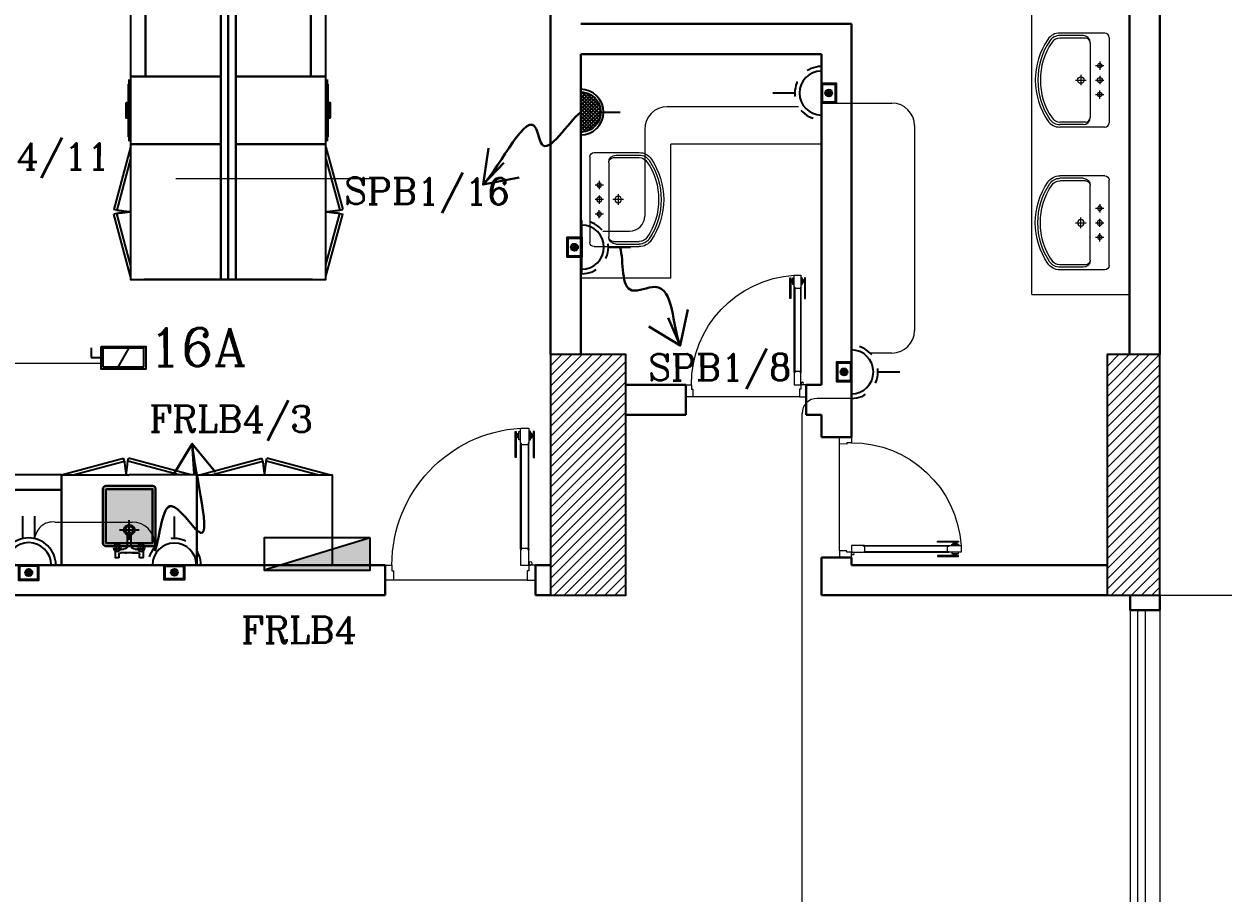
# Model space of a CAD drawing. Extents: x 1315 to 1416, y 473 to 837.
# Drawn here: x 1374.78 to 1382.76, y 785.18 to 790.96 of the extents above; entities that cross this region are included whole.
import ezdxf

# ---------------------------------------------------------------- set-up
doc = ezdxf.new("R2010")
doc.units = 0
doc.header["$MEASUREMENT"] = 0
for name, pattern in [('ACAD_ISO02W100', [15, 12, -3]), ('CENTERX2', [4, 2.5, -0.5, 0.5, -0.5]), ('DASHED', [19.05, 12.7, -6.35])]:
    doc.linetypes.add(name, pattern=pattern)
doc.layers.get('0').update_dxf_attribs({"color": 252, "linetype": 'CONTINUOUS', "lineweight": 30})
for name, color, linetype in [('-FUR', 252, 'CONTINUOUS'), ('E-SOCKETS', 6, 'CONTINUOUS'), ('E-WIRING', 3, 'CONTINUOUS'), ('ELE', 2, 'CONTINUOUS'), ('POWER', 1, 'CONTINUOUS'), ('SAN', 252, 'CONTINUOUS'), ('WIRING', 4, 'CONTINUOUS')]:
    doc.layers.add(name, color=color, linetype=linetype)
for name, color, linetype, lineweight in [('axis', 252, 'CENTERX2', 5), ('Column', 252, 'CONTINUOUS', 25), ('DOOR', 252, 'CONTINUOUS', 9), ('elev', 252, 'CONTINUOUS', 9), ('Elevation', 252, 'CONTINUOUS', 18), ('Furn', 252, 'CONTINUOUS', 9), ('hatch', 252, 'CONTINUOUS', 9), ('R-SWTS-DET1', 252, 'CONTINUOUS', 5), ('Socket', 3, 'CONTINUOUS', 15), ('Wall', 252, 'CONTINUOUS', 30), ('WINDOW', 252, 'CONTINUOUS', 5), ('WIRRING', 3, 'CONTINUOUS', 5)]:
    doc.layers.add(name, color=color, linetype=linetype, lineweight=lineweight)
doc.styles.add('ARIAL', font='arial.ttf')
doc.styles.add('E80', font='romanc.shx')
doc.dimstyles.new('DIM-100-IN', dxfattribs={"dimtxt": 0.22, "dimasz": 0.1, "dimexe": 0.15, "dimexo": 0.15, "dimgap": 0, "dimtad": 0, "dimrnd": 0.05, "dimzin": 1, "dimdsep": 46, "dimtxsty": 'ARIAL', "dimblk": 'DOT', "dimcen": 0.2, "dimclrd": 256, "dimclre": 256, "dimclrt": 23, "dimadec": 0, "dimazin": 0, "dimtfac": 1, "dimtmove": 2, "dimatfit": 2, "dimldrblk": 'OPEN90', "dimfxl": 0.15, "dimfxlon": 1, "dimtolj": 1, "dimtzin": 0, "dimlwe": -1, "dimarcsym": 0})
pattern_1 = [(45, (1560.84348, 459.63788), (-0.0336759605, 0.0336759605), [])]

# ---------------------------------------------------------------- blocks, each defined once
blk = doc.blocks.new('d8')
at = {"layer": 'DOOR'}
for p, q in [((32.1195, -112.7481), (32.1195, -112.0482)), ((32.1245, -112.0482), (32.1245, -112.7481)), ((32.1711, -112.0482), (32.1711, -112.7481)), ((32.1761, -112.7481), (32.1761, -112.0482)), ((32.1311, -112.9536), (33.02, -112.9536))]:
    blk.add_line(p, q, dxfattribs=at)
for points in [[(32.0916, -112.1372), (32.0836, -112.1372), (32.0836, -111.9649), (32.0916, -111.9649)], [(32.1033, -111.9827), (32.0969, -111.9827), (32.0969, -112.0029), (32.1033, -112.0029)], [(32.1245, -112.0426), (32.1245, -112.0537), (32.1711, -112.0537), (32.1711, -112.0426), (32.1756, -112.0426), (32.1756, -111.9426), (32.1756, -111.9426), (32.12, -111.9426), (32.12, -112.0426)], [(32.1922, -111.9827), (32.1987, -111.9827), (32.1987, -112.0029), (32.1922, -112.0029)], [(32.2039, -112.1372), (32.212, -112.1372), (32.212, -111.9649), (32.2039, -111.9649)], [(32.1245, -112.7536), (32.1245, -112.7425), (32.1711, -112.7425), (32.1711, -112.7536), (32.1756, -112.7536), (32.1756, -112.8536), (32.1756, -112.8536), (32.12, -112.8536), (32.12, -112.7536)], [(32.0756, -112.9536), (32.0756, -112.8536), (32.12, -112.8536), (32.12, -112.8915), (32.1311, -112.8915), (32.1311, -112.9536)], [(33.0756, -112.9536), (33.0756, -112.8536), (33.031, -112.8536), (33.031, -112.8915), (33.0199, -112.8915), (33.02, -112.9536)]]:
    blk.add_lwpolyline(points, close=True, dxfattribs=at)
for points in [[(32.0916, -111.983, -1), (32.0969, -111.983), (32.0969, -111.983), (32.0969, -112.0026), (32.0969, -112.0026, -1), (32.0916, -112.0026), (32.0916, -112.0026)], [(32.2039, -111.983, 1), (32.1987, -111.983), (32.1987, -111.983), (32.1987, -112.0026), (32.1987, -112.0026, 1), (32.2039, -112.0026), (32.2039, -112.0026)], [(32.1245, -112.0532), (32.1245, -112.0532, -1), (32.1245, -112.0432)], [(32.1711, -112.0532), (32.1711, -112.0532, 1), (32.1711, -112.0432)], [(32.1245, -112.7431), (32.1245, -112.7431, 1), (32.1245, -112.7531)], [(32.1711, -112.7431), (32.1711, -112.7431, -1), (32.1711, -112.7531)]]:
    blk.add_lwpolyline(points, format="xyb", close=True, dxfattribs=at)
for points in [[(32.1089, -112.01), (32.1033, -112.01), (32.1033, -111.9755), (32.1089, -111.9755)], [(32.12, -112.0204), (32.1089, -112.0204), (32.1089, -111.9649), (32.12, -111.9649)], [(32.1756, -112.0204), (32.1867, -112.0204), (32.1867, -111.9649), (32.1756, -111.9649)], [(32.1867, -112.01), (32.1922, -112.01), (32.1922, -111.9755), (32.1867, -111.9755)]]:
    blk.add_lwpolyline(points, dxfattribs=at)
blk.add_circle((32.1089, -112.8425), 0.0111, dxfattribs=at)
blk.add_arc((32.1182, -112.8536), 0.9128, 360, 86.39768, dxfattribs=at)
blk = doc.blocks.new('d4')
at = {"layer": 'DOOR'}
for p, q in [((73.8108, -79.7554), (73.8108, -79.1954)), ((73.8148, -79.1954), (73.8148, -79.7554)), ((73.8521, -79.1954), (73.8521, -79.7554)), ((73.8561, -79.7554), (73.8561, -79.1954)), ((73.8201, -79.9198), (74.5312, -79.9198))]:
    blk.add_line(p, q, dxfattribs=at)
for points in [[(73.7885, -79.2667), (73.7821, -79.2667), (73.7821, -79.1288), (73.7885, -79.1288)], [(73.7979, -79.143), (73.7927, -79.143), (73.7927, -79.1592), (73.7979, -79.1592)], [(73.8148, -79.191), (73.8148, -79.1999), (73.8521, -79.1999), (73.8521, -79.191), (73.8557, -79.191), (73.8557, -79.111), (73.8557, -79.111), (73.8112, -79.111), (73.8112, -79.191)], [(73.869, -79.143), (73.8741, -79.143), (73.8741, -79.1592), (73.869, -79.1592)], [(73.8784, -79.2667), (73.8848, -79.2667), (73.8848, -79.1288), (73.8784, -79.1288)], [(73.8148, -79.7598), (73.8148, -79.7509), (73.8521, -79.7509), (73.8521, -79.7598), (73.8557, -79.7598), (73.8557, -79.8398), (73.8557, -79.8398), (73.8112, -79.8398), (73.8112, -79.7598)], [(73.7757, -79.9198), (73.7757, -79.8398), (73.8112, -79.8398), (73.8112, -79.8701), (73.8201, -79.8701), (73.8201, -79.9198)], [(74.5757, -79.9198), (74.5757, -79.8398), (74.54, -79.8398), (74.54, -79.8701), (74.5311, -79.8701), (74.5312, -79.9198)]]:
    blk.add_lwpolyline(points, close=True, dxfattribs=at)
for points in [[(73.7885, -79.1433, -1), (73.7927, -79.1433), (73.7927, -79.1433), (73.7927, -79.159), (73.7927, -79.159, -1), (73.7885, -79.159), (73.7885, -79.159)], [(73.8784, -79.1433, 1), (73.8741, -79.1433), (73.8741, -79.1433), (73.8741, -79.159), (73.8741, -79.159, 1), (73.8784, -79.159), (73.8784, -79.159)], [(73.8148, -79.1994), (73.8148, -79.1994, -1), (73.8148, -79.1915)], [(73.8521, -79.1994), (73.8521, -79.1994, 1), (73.8521, -79.1915)], [(73.8148, -79.7514), (73.8148, -79.7514, 1), (73.8148, -79.7593)], [(73.8521, -79.7514), (73.8521, -79.7514, -1), (73.8521, -79.7593)]]:
    blk.add_lwpolyline(points, format="xyb", close=True, dxfattribs=at)
for points in [[(73.8023, -79.1649), (73.7979, -79.1649), (73.7979, -79.1373), (73.8023, -79.1373)], [(73.8112, -79.1732), (73.8023, -79.1732), (73.8023, -79.1288), (73.8112, -79.1288)], [(73.8557, -79.1732), (73.8646, -79.1732), (73.8646, -79.1288), (73.8557, -79.1288)], [(73.8646, -79.1649), (73.869, -79.1649), (73.869, -79.1373), (73.8646, -79.1373)]]:
    blk.add_lwpolyline(points, dxfattribs=at)
blk.add_circle((73.8023, -79.8309), 0.00889, dxfattribs=at)
blk.add_arc((73.8098, -79.8398), 0.7302, 359.9997, 86.39738, dxfattribs=at)
blk = doc.blocks.new('LAV15')
at = {"layer": 'Furn'}
for p, q in [((-0.0138, 0.4234), (0.5763, 0.4234)), ((-0.0438, 0.3934), (-0.0438, 0.0827)), ((0.1523, 0.3584), (0.2094, 0.3584)), ((0.1812, 0.33), (0.1812, 0.3866)), ((0.2523, 0.3584), (0.3094, 0.3584)), ((0.2812, 0.33), (0.2812, 0.3866)), ((0.4102, 0.3584), (0.3531, 0.3584)), ((0.3812, 0.33), (0.3812, 0.3866)), ((0.6063, 0.3934), (0.6063, 0.0827)), ((-0.0088, 0.2609), (-0.0088, 0.0827)), ((0.0237, 0.2934), (0.5387, 0.2934)), ((0.2812, 0.1921), (0.2812, 0.2645)), ((0.5712, 0.2609), (0.5712, 0.0827)), ((-0.0263, 0.2434), (-0.0263, 0.0827)), ((0.2442, 0.2284), (0.3172, 0.2284)), ((0.5888, 0.2434), (0.5888, 0.0827))]:
    blk.add_line(p, q, dxfattribs=at)
for centre, radius in [((0.1812, 0.3584), 0.0151), ((0.2812, 0.3584), 0.0176), ((0.3812, 0.3584), 0.0151), ((0.2812, 0.2284), 0.0225)]:
    blk.add_circle(centre, radius, dxfattribs=at)
for centre, radius, start, end in [((-0.0138, 0.3934), 0.03, 90, 180), ((0.5763, 0.3934), 0.03, 0, 90), ((0.0237, 0.2434), 0.05, 90, 180), ((0.0237, 0.2609), 0.0325, 90, 180), ((0.5387, 0.2434), 0.05, 0, 90), ((0.5387, 0.2609), 0.0325, 0, 90), ((0.0562, 0.0827), 0.1, 180, 235.77113), ((0.0562, 0.0827), 0.0825, 180, 235.77113), ((0.0562, 0.0827), 0.065, 180, 235.77113), ((0.2812, 0.4134), 0.5, 235.77113, 304.22887), ((0.2812, 0.4134), 0.4825, 235.77113, 304.22887), ((0.2812, 0.4134), 0.465, 235.77113, 304.22887), ((0.5062, 0.0827), 0.065, 304.22887, 0), ((0.5062, 0.0827), 0.0825, 304.22887, 0), ((0.5062, 0.0827), 0.1, 304.22887, 0)]:
    blk.add_arc(centre, radius, start, end, dxfattribs=at)
blk = doc.blocks.new('A$C11ED6BD5')
at = {"layer": 'axis', "color": 0, "ltscale": 0.3}
blk.add_line((0, 12.35), (3.2217, 12.35), dxfattribs=at)
blk = doc.blocks.new('YY5Y5')
at = {"layer": 'SAN', "color": 1}
for p, q in [((433.83, 542.04), (433.83, 538.56)), ((435.73, 542.41), (434.2, 542.41)), ((435.73, 540.55), (435.73, 542.41)), ((447.16, 542.41), (447.16, 540.55)), ((448.69, 542.41), (447.16, 542.41)), ((449.07, 538.56), (449.07, 542.04)), ((434.16, 537.56), (433.7, 538.02)), ((434.16, 536.15), (433.7, 535.69)), ((435.58, 537.56), (436.04, 538.02)), ((435.58, 536.15), (436.04, 535.69)), ((436.72, 537.65), (438.25, 537.65)), ((446.18, 539.55), (436.73, 539.55)), ((440.5, 535.4), (440.5, 528.74)), ((442.4, 528.74), (442.4, 535.4)), ((443.04, 539.55), (446.16, 539.55)), ((444.65, 537.65), (446.18, 537.65)), ((447.32, 537.56), (446.86, 538.02)), ((447.32, 536.15), (446.86, 535.69)), ((448.74, 537.56), (449.2, 538.02)), ((448.74, 536.15), (449.2, 535.69)), ((440.87, 528.36), (442.03, 528.36))]:
    blk.add_line(p, q, dxfattribs=at)
at = {"layer": 'SAN', "color": 1, "linetype": 'Continuous'}
blk.add_line((439.23, 539.55), (439.86, 539.55), dxfattribs=at)
at = {"layer": 'SAN', "color": 2, "linetype": 'DASHED'}
for points in [[(441.45, 532.42), (441.45, 521.63)], [(436.06, 527.03), (446.84, 527.03)]]:
    blk.add_lwpolyline(points, dxfattribs=at)
at = {"layer": 'SAN', "color": 1}
for centre, radius in [((434.87, 536.85), 2), ((434.87, 536.85), 1), ((434.87, 536.85), 0.8), ((448.03, 536.85), 2), ((448.03, 536.85), 1), ((448.03, 536.85), 0.8)]:
    blk.add_circle(centre, radius, dxfattribs=at)
for centre, radius, start, end in [((434.2, 542.04), 0.375, 90, 180), ((436.73, 540.55), 1, 180, 270), ((446.16, 540.55), 1, 270, 0), ((448.69, 542.04), 0.375, 0, 90), ((438.25, 535.4), 2.25, 0, 90), ((444.65, 535.4), 2.25, 90, 180), ((441.45, 527.03), 2.86, 109.43194, 70.56806), ((441.45, 527.03), 2.08, 117.27647, 62.72353), ((440.87, 528.74), 0.375, 180, 270), ((442.03, 528.74), 0.375, 270, 360)]:
    blk.add_arc(centre, radius, start, end, dxfattribs=at)
blk = doc.blocks.new('fd')
at = {"layer": '-FUR'}
h = blk.add_hatch(color=254, dxfattribs=at)
h.paths.add_polyline_path([(1322.6636, 576.6994), (1322.3536, 576.6994), (1322.3536, 577.0594), (1322.6636, 577.0594)], flags=16)
edge = h.paths.add_edge_path()
edge.add_line((1322.6636, 576.6794), (1322.3536, 576.6794))
edge.add_arc((1322.3536, 576.6994), 0.02, 180, 270, ccw=False)
edge.add_line((1322.3336, 576.6994), (1322.3336, 577.0594))
edge.add_arc((1322.3536, 577.0594), 0.02, 90, 180, ccw=False)
edge.add_line((1322.3536, 577.0794), (1322.6636, 577.0794))
edge.add_arc((1322.6636, 577.0594), 0.02, 0, 90, ccw=False)
edge.add_line((1322.6836, 577.0594), (1322.6836, 576.6994))
edge.add_arc((1322.6636, 576.6994), 0.02, -90, 0, ccw=False)
blk.add_hatch(color=253, dxfattribs=at).paths.add_polyline_path([(1322.6636, 577.0594), (1322.6636, 576.6994), (1322.3536, 576.6994), (1322.3536, 577.0594)])
h = blk.add_hatch(color=251, dxfattribs=at)
h.paths.add_polyline_path([(1322.6337, 577.0294), (1322.6636, 577.0594), (1322.6636, 576.6994), (1322.6336, 576.7294)])
h.paths.add_polyline_path([(1322.6336, 576.7294), (1322.6636, 576.6994), (1322.3536, 576.6994), (1322.3836, 576.7294)])
h = blk.add_hatch(color=252, dxfattribs=at)
h.paths.add_polyline_path([(1322.3836, 577.0294), (1322.3536, 577.0594), (1322.6636, 577.0594), (1322.6337, 577.0294)])
h.paths.add_polyline_path([(1322.3836, 576.7294), (1322.3536, 576.6994), (1322.3536, 577.0594), (1322.3836, 577.0294)])
for p, q in [((1322.4784, 577.2056), (1322.0597, 577.2056)), ((1322.4784, 577.2056), (1322.9597, 577.2056)), ((1322.0597, 576.6056), (1322.5097, 576.6056)), ((1322.9597, 576.6056), (1322.5097, 576.6056))]:
    blk.add_line(p, q, dxfattribs=at)
at = {"layer": '-FUR', "linetype": 'ACAD_ISO02W100'}
for p, q in [((1322.0597, 577.2056), (1322.5097, 577.2056)), ((1322.9597, 577.2056), (1322.5097, 577.2056)), ((1322.0997, 576.6056), (1322.5133, 576.4948)), ((1322.177, 576.6056), (1322.5185, 576.5141)), ((1322.8824, 576.6056), (1322.541, 576.5141)), ((1322.9597, 576.6056), (1322.5462, 576.4948)), ((1322.5185, 576.5141), (1322.5133, 576.4948)), ((1322.541, 576.5141), (1322.5462, 576.4948))]:
    blk.add_line(p, q, dxfattribs=at)
for centre, start, end in [((1324.045, 576.3727), 171.26112, 174.70691), ((1321.0144, 576.3727), 5.29309, 8.73888)]:
    blk.add_arc(centre, 1.5331, start, end, dxfattribs=at)
for p, q in [((1322.0597, 577.2056), (1322.0597, 576.6056)), ((1322.9597, 577.2056), (1322.9597, 576.6056))]:
    blk.add_line(p, q)
blk.add_lwpolyline([(1322.6636, 576.6794), (1322.3536, 576.6794, -0.414214), (1322.3336, 576.6994), (1322.3336, 577.0594, -0.414214), (1322.3536, 577.0794), (1322.6636, 577.0794, -0.414214), (1322.6836, 577.0594), (1322.6836, 576.6994, -0.414214)], format="xyb", close=True)
blk.add_lwpolyline([(1322.6636, 576.6794), (1322.3536, 576.6794, -0.414214), (1322.3336, 576.6994), (1322.3336, 577.0594, -0.414214), (1322.3536, 577.0794), (1322.6636, 577.0794, -0.414214), (1322.6836, 577.0594), (1322.6836, 576.6994, -0.414214)], format="xyb", close=True)
blk.add_lwpolyline([(1322.6636, 576.6994), (1322.3536, 576.6994), (1322.3536, 577.0594), (1322.6636, 577.0594)], close=True)
at = {"extrusion": (0, 0, -1), "xscale": 0.0121000000000322, "yscale": 0.0121000000000322, "zscale": -0.0121}
blk.add_blockref('YY5Y5', (-1327.8502, 570.5947), dxfattribs=at)
blk = doc.blocks.new('juy')
blk.add_line((1322.9597, 577.2056), (1322.9597, 576.6056))
blk.add_blockref('fd', (0, 0))
blk = doc.blocks.new('5')
at = {"layer": '-FUR', "linetype": 'ACAD_ISO02W100'}
for p, q in [((41999.7885, -66320.4478), (42000.6885, -66320.4478)), ((41999.8085, -66321.0478), (42000.2221, -66321.1587)), ((41999.8858, -66321.0478), (42000.2273, -66321.1393)), ((42000.5913, -66321.0478), (42000.2498, -66321.1393)), ((42000.6685, -66321.0478), (42000.255, -66321.1587)), ((42000.2273, -66321.1393), (42000.2221, -66321.1587)), ((42000.2498, -66321.1393), (42000.255, -66321.1587))]:
    blk.add_line(p, q, dxfattribs=at)
at = {"layer": '-FUR'}
blk.add_lwpolyline([(41999.7885, -66320.4478), (42000.6885, -66320.4478), (42000.6885, -66321.0478), (41999.7885, -66321.0478)], close=True, dxfattribs=at)
at = {"layer": '-FUR', "linetype": 'ACAD_ISO02W100'}
for centre, start, end in [((42001.7538, -66321.2808), 171.26112, 174.70691), ((41998.7233, -66321.2808), 5.29309, 8.73888)]:
    blk.add_arc(centre, 1.5331, start, end, dxfattribs=at)
blk = doc.blocks.new('ba7es')
at = {"layer": '-FUR', "linetype": 'ACAD_ISO02W100'}
blk.add_line((1323.8895, 576.6578), (1322.9895, 576.6578), dxfattribs=at)
for p, q in [((1323.8895, 577.2578), (1322.9895, 577.2578)), ((1322.9895, 577.2578), (1322.9895, 576.6578)), ((1323.8895, 576.6578), (1323.8895, 577.2578)), ((1322.9895, 576.6578), (1322.9895, 576.7578)), ((1322.9895, 576.7578), (1323.8895, 576.7578))]:
    blk.add_line(p, q)
blk = doc.blocks.new('3')
at = {"layer": '-FUR', "linetype": 'ACAD_ISO02W100'}
blk.add_line((41990.0194, -66320.4802), (41990.4694, -66320.4802), dxfattribs=at)
at = {"layer": '-FUR'}
for p, q in [((41990.0394, -66321.0902), (41990.4494, -66321.0902)), ((41990.0694, -66321.0952), (41990.4194, -66321.0952))]:
    blk.add_line(p, q, dxfattribs=at)
blk.add_lwpolyline([(41990.0194, -66321.0802), (41990.4694, -66321.0802), (41990.4694, -66320.4802), (41990.0194, -66320.4802)], close=True, dxfattribs=at)
at = {"layer": '-FUR', "color": 1}
blk.add_lwpolyline([(41990.1944, -66321.1102), (41990.2944, -66321.1102), (41990.2944, -66321.1002), (41990.1944, -66321.1002)], close=True, dxfattribs=at)
blk = doc.blocks.new('LAB1')
h = blk.add_hatch(color=256)
h.set_gradient(color1=(255, 191, 127), color2=(255, 181, 107), one_color=1, tint=0.71)
edge = h.paths.add_edge_path(flags=16)
edge.add_line((996.4237, 478.6412), (996.7337, 478.6412))
edge.add_arc((996.7337, 478.6612), 0.02, 270, 360)
edge.add_line((996.7537, 478.6612), (996.7537, 479.0212))
edge.add_arc((996.7337, 479.0212), 0.02, 360, 450)
edge.add_line((996.7337, 479.0412), (996.4237, 479.0412))
edge.add_arc((996.4237, 479.0212), 0.02, 450, 540)
edge.add_line((996.4037, 479.0212), (996.4037, 478.6612))
edge.add_arc((996.4237, 478.6612), 0.02, 540, 630)
edge = h.paths.add_edge_path()
edge.add_arc((996.6583, 479.0524), 0.0242, 180, 540, ccw=False)
edge = h.paths.add_edge_path(flags=16)
edge.add_arc((996.6583, 479.0524), 0.0121, 180, 540, ccw=False)
edge = h.paths.add_edge_path(flags=16)
edge.add_arc((996.6583, 479.0524), 0.00968, 180, 540, ccw=False)
edge = h.paths.add_edge_path(flags=16)
edge.add_line((996.6669, 479.0439), (996.6724, 479.0383))
edge = h.paths.add_edge_path(flags=16)
edge.add_line((996.6669, 479.061), (996.6724, 479.0665))
edge = h.paths.add_edge_path(flags=16)
edge.add_line((996.6498, 479.0439), (996.6442, 479.0383))
edge = h.paths.add_edge_path(flags=16)
edge.add_line((996.6498, 479.061), (996.6442, 479.0665))
h = blk.add_hatch(color=256)
h.set_gradient(color1=(255, 191, 127), color2=(255, 181, 107), one_color=1, tint=0.71)
edge = h.paths.add_edge_path(flags=16)
edge.add_line((996.4237, 478.6412), (996.7337, 478.6412))
edge.add_arc((996.7337, 478.6612), 0.02, 270, 360)
edge.add_line((996.7537, 478.6612), (996.7537, 479.0212))
edge.add_arc((996.7337, 479.0212), 0.02, 360, 450)
edge.add_line((996.7337, 479.0412), (996.4237, 479.0412))
edge.add_arc((996.4237, 479.0212), 0.02, 450, 540)
edge.add_line((996.4037, 479.0212), (996.4037, 478.6612))
edge.add_arc((996.4237, 478.6612), 0.02, 540, 630)
edge = h.paths.add_edge_path()
edge.add_arc((996.4991, 479.0524), 0.0242, 180, 540, ccw=False)
edge = h.paths.add_edge_path(flags=16)
edge.add_arc((996.4991, 479.0524), 0.0121, 180, 540, ccw=False)
edge = h.paths.add_edge_path(flags=16)
edge.add_arc((996.4991, 479.0524), 0.00968, 180, 540, ccw=False)
edge = h.paths.add_edge_path(flags=16)
edge.add_line((996.5076, 479.0439), (996.5132, 479.0383))
edge = h.paths.add_edge_path(flags=16)
edge.add_line((996.5076, 479.061), (996.5132, 479.0665))
edge = h.paths.add_edge_path(flags=16)
edge.add_line((996.4905, 479.0439), (996.485, 479.0383))
edge = h.paths.add_edge_path(flags=16)
edge.add_line((996.4905, 479.061), (996.485, 479.0665))
h = blk.add_hatch(color=256)
h.set_gradient(color1=(255, 191, 127), color2=(255, 181, 107), one_color=1, tint=0.71)
h.paths.add_polyline_path([(996.4237, 478.6612), (996.7337, 478.6612), (996.7337, 479.0212), (996.4237, 479.0212)], flags=0)
edge = h.paths.add_edge_path(flags=17)
edge.add_line((996.4237, 478.6412), (996.7337, 478.6412))
edge.add_arc((996.7337, 478.6612), 0.02, 270, 360)
edge.add_line((996.7537, 478.6612), (996.7537, 479.0212))
edge.add_arc((996.7337, 479.0212), 0.02, 360, 450)
edge.add_line((996.7337, 479.0412), (996.4237, 479.0412))
edge.add_arc((996.4237, 479.0212), 0.02, 450, 540)
edge.add_line((996.4037, 479.0212), (996.4037, 478.6612))
edge.add_arc((996.4237, 478.6612), 0.02, 540, 630)
edge = h.paths.add_edge_path(flags=0)
edge.add_line((996.5902, 478.9542), (996.5902, 479.0348))
edge = h.paths.add_edge_path(flags=0)
edge.add_line((996.5672, 479.0348), (996.5672, 478.9542))
edge = h.paths.add_edge_path(flags=0)
edge.add_line((996.5787, 478.9988), (996.5787, 478.8683))
edge = h.paths.add_edge_path(flags=0)
edge.add_line((996.5134, 478.9335), (996.644, 478.9335))
edge = h.paths.add_edge_path(flags=0)
edge.add_arc((996.5787, 478.9335), 0.0346, 109.43194, 430.56806, ccw=False)
edge = h.paths.add_edge_path(flags=0)
edge.add_arc((996.5787, 478.9335), 0.0251, 117.27647, 422.72353, ccw=False)
edge = h.paths.add_edge_path(flags=0)
edge.add_arc((996.5857, 478.9542), 0.00454, 270, 360, ccw=False)
edge = h.paths.add_edge_path(flags=0)
edge.add_arc((996.5717, 478.9542), 0.00454, 180, 270, ccw=False)
edge = h.paths.add_edge_path(flags=0)
edge.add_line((996.5717, 478.9497), (996.5857, 478.9497))
edge = h.paths.add_edge_path(flags=16)
edge.add_arc((996.6583, 479.0524), 0.0121, 180, 540, ccw=False)
edge = h.paths.add_edge_path(flags=16)
edge.add_line((996.5076, 479.0439), (996.5132, 479.0383))
edge = h.paths.add_edge_path(flags=16)
edge.add_line((996.4905, 479.0439), (996.485, 479.0383))
edge = h.paths.add_edge_path(flags=16)
edge.add_line((996.6669, 479.0439), (996.6724, 479.0383))
edge = h.paths.add_edge_path(flags=16)
edge.add_line((996.6498, 479.0439), (996.6442, 479.0383))
h = blk.add_hatch(color=256)
h.set_gradient(color1=(255, 191, 127), color2=(255, 181, 107), one_color=1, tint=0.71)
edge = h.paths.add_edge_path(flags=17)
edge.add_line((996.4237, 478.6412), (996.7337, 478.6412))
edge.add_arc((996.7337, 478.6612), 0.02, 270, 360)
edge.add_line((996.7537, 478.6612), (996.7537, 479.0212))
edge.add_arc((996.7337, 479.0212), 0.02, 360, 450)
edge.add_line((996.7337, 479.0412), (996.4237, 479.0412))
edge.add_arc((996.4237, 479.0212), 0.02, 450, 540)
edge.add_line((996.4037, 479.0212), (996.4037, 478.6612))
edge.add_arc((996.4237, 478.6612), 0.02, 540, 630)
h.paths.add_polyline_path([(996.4237, 478.6612), (996.7337, 478.6612), (996.7337, 479.0212), (996.4237, 479.0212)], flags=0)
edge = h.paths.add_edge_path(flags=0)
edge.add_line((996.5902, 478.9542), (996.5902, 479.0348))
edge = h.paths.add_edge_path(flags=0)
edge.add_line((996.5672, 479.0348), (996.5672, 478.9542))
edge = h.paths.add_edge_path(flags=0)
edge.add_line((996.5787, 478.9988), (996.5787, 478.8683))
edge = h.paths.add_edge_path(flags=0)
edge.add_line((996.5134, 478.9335), (996.644, 478.9335))
edge = h.paths.add_edge_path(flags=0)
edge.add_arc((996.5787, 478.9335), 0.0346, 109.43194, 430.56806, ccw=False)
edge = h.paths.add_edge_path(flags=0)
edge.add_arc((996.5787, 478.9335), 0.0251, 117.27647, 422.72353, ccw=False)
edge = h.paths.add_edge_path(flags=0)
edge.add_arc((996.5857, 478.9542), 0.00454, 270, 360, ccw=False)
edge = h.paths.add_edge_path(flags=0)
edge.add_arc((996.5717, 478.9542), 0.00454, 180, 270, ccw=False)
edge = h.paths.add_edge_path(flags=0)
edge.add_line((996.5717, 478.9497), (996.5857, 478.9497))
edge = h.paths.add_edge_path(flags=16)
edge.add_arc((996.6583, 479.0524), 0.0121, 180, 540, ccw=False)
edge = h.paths.add_edge_path(flags=16)
edge.add_line((996.5076, 479.0439), (996.5132, 479.0383))
edge = h.paths.add_edge_path(flags=16)
edge.add_line((996.4905, 479.0439), (996.485, 479.0383))
edge = h.paths.add_edge_path(flags=16)
edge.add_line((996.6669, 479.0439), (996.6724, 479.0383))
edge = h.paths.add_edge_path(flags=16)
edge.add_line((996.6498, 479.0439), (996.6442, 479.0383))
h = blk.add_hatch(color=256)
h.set_gradient(color1=(255, 191, 127), color2=(255, 181, 107), one_color=1, tint=0.71)
edge = h.paths.add_edge_path(flags=16)
edge.add_line((996.4237, 478.6412), (996.7337, 478.6412))
edge.add_arc((996.7337, 478.6612), 0.02, 270, 360)
edge.add_line((996.7537, 478.6612), (996.7537, 479.0212))
edge.add_arc((996.7337, 479.0212), 0.02, 360, 450)
edge.add_line((996.7337, 479.0412), (996.4237, 479.0412))
edge.add_arc((996.4237, 479.0212), 0.02, 450, 540)
edge.add_line((996.4037, 479.0212), (996.4037, 478.6612))
edge.add_arc((996.4237, 478.6612), 0.02, 540, 630)
h.paths.add_polyline_path([(996.4237, 478.6612), (996.7337, 478.6612), (996.7337, 479.0212), (996.4237, 479.0212)], flags=0)
edge = h.paths.add_edge_path(flags=17)
edge.add_line((996.4237, 478.6412), (996.7337, 478.6412))
edge.add_arc((996.7337, 478.6612), 0.02, 270, 360)
edge.add_line((996.7537, 478.6612), (996.7537, 479.0212))
edge.add_arc((996.7337, 479.0212), 0.02, 360, 450)
edge.add_line((996.7337, 479.0412), (996.4237, 479.0412))
edge.add_arc((996.4237, 479.0212), 0.02, 450, 540)
edge.add_line((996.4037, 479.0212), (996.4037, 478.6612))
edge.add_arc((996.4237, 478.6612), 0.02, 540, 630)
edge = h.paths.add_edge_path(flags=0)
edge.add_line((996.5902, 478.9542), (996.5902, 479.0348))
edge = h.paths.add_edge_path(flags=0)
edge.add_line((996.5672, 479.0348), (996.5672, 478.9542))
edge = h.paths.add_edge_path(flags=0)
edge.add_line((996.5787, 478.9988), (996.5787, 478.8683))
edge = h.paths.add_edge_path(flags=0)
edge.add_line((996.5134, 478.9335), (996.644, 478.9335))
edge = h.paths.add_edge_path(flags=0)
edge.add_arc((996.5787, 478.9335), 0.0346, 109.43194, 430.56806, ccw=False)
edge = h.paths.add_edge_path(flags=0)
edge.add_arc((996.5787, 478.9335), 0.0251, 117.27647, 422.72353, ccw=False)
edge = h.paths.add_edge_path(flags=0)
edge.add_arc((996.5857, 478.9542), 0.00454, 270, 360, ccw=False)
edge = h.paths.add_edge_path(flags=0)
edge.add_arc((996.5717, 478.9542), 0.00454, 180, 270, ccw=False)
edge = h.paths.add_edge_path(flags=0)
edge.add_line((996.5717, 478.9497), (996.5857, 478.9497))
edge = h.paths.add_edge_path(flags=16)
edge.add_arc((996.4991, 479.0524), 0.0121, 180, 540, ccw=False)
edge = h.paths.add_edge_path(flags=16)
edge.add_arc((996.6583, 479.0524), 0.0121, 180, 540, ccw=False)
edge = h.paths.add_edge_path(flags=16)
edge.add_line((996.5076, 479.0439), (996.5132, 479.0383))
edge = h.paths.add_edge_path(flags=16)
edge.add_line((996.4905, 479.0439), (996.485, 479.0383))
edge = h.paths.add_edge_path(flags=16)
edge.add_line((996.6669, 479.0439), (996.6724, 479.0383))
edge = h.paths.add_edge_path(flags=16)
edge.add_line((996.6498, 479.0439), (996.6442, 479.0383))
h = blk.add_hatch(color=256)
h.set_gradient(color1=(255, 191, 127), color2=(255, 181, 107), one_color=1, tint=0.71)
edge = h.paths.add_edge_path(flags=16)
edge.add_line((996.4237, 478.6412), (996.7337, 478.6412))
edge.add_arc((996.7337, 478.6612), 0.02, 270, 360)
edge.add_line((996.7537, 478.6612), (996.7537, 479.0212))
edge.add_arc((996.7337, 479.0212), 0.02, 360, 450)
edge.add_line((996.7337, 479.0412), (996.4237, 479.0412))
edge.add_arc((996.4237, 479.0212), 0.02, 450, 540)
edge.add_line((996.4037, 479.0212), (996.4037, 478.6612))
edge.add_arc((996.4237, 478.6612), 0.02, 540, 630)
edge = h.paths.add_edge_path(flags=0)
edge.add_line((996.5902, 478.9542), (996.5902, 479.0348))
edge = h.paths.add_edge_path()
edge.add_arc((996.6174, 479.0348), 0.0272, 450, 540, ccw=False)
h = blk.add_hatch(color=256)
h.set_gradient(color1=(255, 191, 127), color2=(255, 181, 107), one_color=1, tint=0.71)
edge = h.paths.add_edge_path(flags=16)
edge.add_line((996.4237, 478.6412), (996.7337, 478.6412))
edge.add_arc((996.7337, 478.6612), 0.02, 270, 360)
edge.add_line((996.7537, 478.6612), (996.7537, 479.0212))
edge.add_arc((996.7337, 479.0212), 0.02, 360, 450)
edge.add_line((996.7337, 479.0412), (996.4237, 479.0412))
edge.add_arc((996.4237, 479.0212), 0.02, 450, 540)
edge.add_line((996.4037, 479.0212), (996.4037, 478.6612))
edge.add_arc((996.4237, 478.6612), 0.02, 540, 630)
edge = h.paths.add_edge_path(flags=0)
edge.add_line((996.5672, 479.0348), (996.5672, 478.9542))
edge = h.paths.add_edge_path()
edge.add_arc((996.5399, 479.0348), 0.0272, 360, 450, ccw=False)
for p, q in [((997.7967, 477.2673), (996.6767, 477.2673)), ((997.2867, 477.2673), (997.1867, 477.2673)), ((997.1867, 472.6658), (997.1867, 477.2673)), ((997.2367, 477.2673), (997.2367, 471.6492)), ((997.2867, 477.2673), (997.2867, 472.6653))]:
    blk.add_line(p, q)
blk.add_blockref('ba7es', (-327.7619, -98.0904))
at = {"xscale": -1}
for name, p in [('juy', (2319.0873, -98.0382)), ('5', (42997.7162, 66799.6152))]:
    blk.add_blockref(name, p, dxfattribs=at)
for name, p, rotation in [('5', (67317.6346, 42477.0559), 270), ('5', (-65323.1611, -41523.4212), 90), ('ba7es', (419.9289, 1798.9069), 270), ('ba7es', (1574.5445, -847.9722), 90)]:
    blk.add_blockref(name, p, dxfattribs=dict(rotation=rotation))
for p, rotation in [((67317.6669, -41514.1021), 270), ((-65323.1935, 42466.3868), 90)]:
    blk.add_blockref('3', p, dxfattribs=dict(at, rotation=rotation))
blk = doc.blocks.new('0PB')
at = {"layer": 'ELE'}
blk.add_hatch(color=256, dxfattribs=at).paths.add_polyline_path([(0.3, -0.075), (0.3, 0.1081), (-0.3, -0.075)])
at = {"layer": 'ELE', "color": 5}
blk.add_line((0.3, 0.1081), (-0.3, -0.075), dxfattribs=at)
at = {"layer": 'ELE', "color": 1}
blk.add_lwpolyline([(0.3, 0.1081), (-0.3, 0.1081), (-0.3, -0.075), (0.3, -0.075)], close=True, dxfattribs=at)
blk = doc.blocks.new('_Dot')
at = {"color": 0, "linetype": 'ByBlock', "lineweight": -2}
blk.add_line((-0.5, 0), (-1, 0), dxfattribs=at)
at = {"color": 0, "linetype": 'ByBlock', "const_width": 0.5}
blk.add_lwpolyline([(-0.25, 0, 1), (0.25, 0, 1)], format="xyb", close=True, dxfattribs=at)
blk = doc.blocks.new('220v wp')
at = {"layer": 'E-SOCKETS'}
blk.add_hatch(color=2, dxfattribs=at).paths.add_polyline_path([(384917, 119867, 1), (384851, 119867, 1)])
at = {"layer": 'E-SOCKETS', "color": 2}
for p, q in [((384884, 120186), (384884, 120393)), ((385134, 119936), (384634, 119936)), ((385126, 119936), (384642, 119936))]:
    blk.add_line(p, q, dxfattribs=at)
for points in [[(384789, 119936), (384978, 119936), (384978, 119798), (384789, 119798)], [(384798, 119927), (384969, 119927), (384969, 119807), (384798, 119807)]]:
    blk.add_lwpolyline(points, close=True, dxfattribs=at)
blk.add_circle((384884, 119867), 33.1, dxfattribs=at)
at = {"layer": 'E-SOCKETS', "color": 7, "linetype": 'DASHED'}
blk.add_arc((384884, 119936), 250, 0, 180, dxfattribs=at)
at = {"layer": 'E-SOCKETS', "color": 2}
blk.add_arc((384884, 119936), 207, 0, 180, dxfattribs=at)
blk = doc.blocks.new('DOPLEX SOCKET WP')
at = {"layer": 'E-SOCKETS'}
blk.add_hatch(color=2, dxfattribs=at).paths.add_polyline_path([(48.2533, -124.2906, -1), (48.301, -124.2906, -1)])
at = {"layer": 'E-SOCKETS', "color": 2}
for p, q in [((48.2373, -124.0647), (48.2373, -123.9156)), ((48.3173, -124.0647), (48.3173, -123.9156)), ((48.0968, -124.2406), (48.4575, -124.2406)), ((48.1027, -124.2406), (48.4515, -124.2406))]:
    blk.add_line(p, q, dxfattribs=at)
for points in [[(48.3454, -124.2406), (48.2089, -124.2406), (48.2089, -124.3406), (48.3454, -124.3406)], [(48.3388, -124.2471), (48.2154, -124.2471), (48.2154, -124.3341), (48.3388, -124.3341)]]:
    blk.add_lwpolyline(points, close=True, dxfattribs=at)
blk.add_circle((48.2771, -124.2906), 0.0239, dxfattribs=at)
at = {"layer": 'E-SOCKETS', "color": 7, "linetype": 'DASHED'}
blk.add_arc((48.2771, -124.2406), 0.1804, 0, 180, dxfattribs=at)
at = {"layer": 'E-SOCKETS', "color": 2}
blk.add_arc((48.2771, -124.2406), 0.1491, 0, 180, dxfattribs=at)
blk = doc.blocks.new('WATER HEATER OUTLET')
at = {"layer": 'POWER', "ltscale": 0.05}
h = blk.add_hatch(dxfattribs=at)
h.set_pattern_fill('ANSI37', color=213, scale=8.39787e-05, angle=-90, style=0)
h.set_pattern_definition([(135, (1249.874514, 254.038928), (0.0055670532, 0.0055670532), []), (45, (1249.874514, 254.038928), (0.0055670532, -0.0055670532), [])])
edge = h.paths.add_edge_path()
edge.add_line((1366.8192, 258.1625), (1366.6932, 258.1625))
edge.add_ellipse((1366.7562, 258.1625), major_axis=(0.063, 0), ratio=1, start_angle=0.0092, end_angle=180.0092, ccw=False)
at = {"color": 7}
blk.add_arc((1366.7562, 258.1625), 0.0716, 0, 180, dxfattribs=at)
at = {"layer": 'POWER', "color": 6}
for p, q in [((1366.7562, 258.2255), (1366.7562, 258.2863)), ((1366.8507, 258.1625), (1366.6617, 258.1625))]:
    blk.add_line(p, q, dxfattribs=at)
at = {"layer": 'POWER', "color": 6, "extrusion": (0, 0, -1)}
blk.add_ellipse((1366.7562, 258.1625), major_axis=(0.063, 0), ratio=1, start_param=3.141431, end_param=6.283024, dxfattribs=at)
blk = doc.blocks.new('LOAD BREAK SWITCH IP')
at = {"layer": 'E-SOCKETS', "color": 6}
for p, q in [((1958.319, -128.137), (1958.319, -128.267)), ((1958.479, -128.137), (1959.031, -128.137)), ((1958.479, -128.398), (1958.479, -128.137)), ((1959.031, -128.398), (1959.031, -128.137)), ((1958.319, -128.267), (1958.479, -128.267)), ((1959.031, -128.398), (1958.479, -128.398))]:
    blk.add_line(p, q, dxfattribs=at)
at = {"layer": 'E-SOCKETS', "color": 3}
blk.add_line((1958.83, -128.137), (1958.68, -128.398), dxfattribs=at)
at = {"layer": 'E-SOCKETS', "color": 7}
blk.add_lwpolyline([(1958.451, -128.118), (1959.059, -128.118), (1959.059, -128.424), (1958.451, -128.424)], close=True, dxfattribs=at)
blk = doc.blocks.new('F.CC IP DIS SWITCH')
at = {"layer": 'Socket', "color": 3, "linetype": 'Continuous', "xscale": 0.4899999999999807, "yscale": 0.4899999999999807, "zscale": 0.4899999999999807, "rotation": 90}
blk.add_blockref('LOAD BREAK SWITCH IP', (1308.5647, -154.6418), dxfattribs=at)

msp = doc.modelspace()

# ---------------------------------------------------------------- hatches: boundary and pattern name
at = {"layer": 'hatch'}
h = msp.add_hatch(dxfattribs=at)
h.set_pattern_fill('ANSI31', color=256, scale=0.015, style=0)
h.set_pattern_definition(pattern_1)
h.paths.add_polyline_path([(1378.2863, 787.1599), (1378.7863, 787.1599), (1378.7863, 788.7599), (1378.2863, 788.7599)])
h = msp.add_hatch(dxfattribs=at)
h.set_pattern_fill('ANSI31', color=256, scale=0.015, style=0)
h.set_pattern_definition(pattern_1)
h.paths.add_polyline_path([(1381.9863, 787.1599), (1382.3363, 787.1599), (1382.3363, 788.7599), (1381.9863, 788.7599)])

# ---------------------------------------------------------------- linework, layer by layer
at = {"layer": 'Column'}
for points in [[(1378.2863, 787.1599), (1378.7863, 787.1599), (1378.7863, 788.7599), (1378.2863, 788.7599)], [(1381.9863, 787.1599), (1382.3363, 787.1599), (1382.3363, 788.7599), (1381.9863, 788.7599)]]:
    msp.add_lwpolyline(points, close=True, dxfattribs=at)
at = {"layer": 'elev', "color": 251, "linetype": 'Continuous'}
msp.add_line((1377.1944, 789.9306), (1375.7944, 789.9306), dxfattribs=at)
at = {"layer": 'Elevation'}
msp.add_line((1382.3363, 787.0599), (1382.3363, 784.7599), dxfattribs=at)
at = {"layer": 'Furn', "linetype": 'Continuous'}
for p, q in [((1380.0863, 790.1599), (1379.0863, 790.1599)), ((1379.0863, 789.2689), (1378.4863, 789.2689)), ((1381.4863, 789.1599), (1382.1363, 789.1599))]:
    msp.add_line(p, q, dxfattribs=at)
for points in [[(1381.4863, 789.1599), (1381.4863, 791.9597)], [(1379.0863, 789.2689), (1379.0863, 790.1599)]]:
    msp.add_lwpolyline(points, dxfattribs=at)
at = {"layer": 'Wall', "linetype": 'Continuous'}
for p, q in [((1382.3363, 791.9599), (1382.3363, 788.7599)), ((1380.2863, 790.9599), (1378.4863, 790.9599)), ((1380.2863, 788.2099), (1380.2863, 790.9599)), ((1380.0863, 790.7599), (1378.4863, 790.7599)), ((1380.0863, 788.5599), (1380.0863, 790.7599)), ((1379.1863, 788.5599), (1378.7863, 788.5599)), ((1379.1863, 788.5599), (1379.1863, 788.3599)), ((1380.0863, 788.5599), (1379.9863, 788.5599)), ((1379.9863, 788.5599), (1379.9863, 788.3599)), ((1379.1863, 788.3599), (1378.7863, 788.3599)), ((1380.0863, 788.3599), (1379.9863, 788.3599)), ((1380.0863, 788.2099), (1380.0863, 788.3599)), ((1380.2863, 788.2099), (1380.0863, 788.2099)), ((1374.1363, 787.3599), (1377.1863, 787.3599)), ((1377.1863, 787.3599), (1377.1863, 787.1603)), ((1378.1863, 787.3599), (1378.2863, 787.3599)), ((1378.1863, 787.3599), (1378.1863, 787.1606)), ((1380.0863, 787.1599), (1380.0863, 787.4099)), ((1380.2863, 787.4099), (1380.0863, 787.4099)), ((1380.2863, 787.3599), (1380.2863, 787.4099)), ((1381.9863, 787.3599), (1380.2863, 787.3599)), ((1373.9113, 787.1603), (1377.1863, 787.1603)), ((1378.1863, 787.1606), (1378.2863, 787.1606)), ((1381.9863, 787.1599), (1380.0863, 787.1599)), ((1382.1392, 787.1599), (1382.1392, 787.0599)), ((1382.1392, 787.0599), (1382.3363, 787.0599))]:
    msp.add_line(p, q, dxfattribs=at)
at = {"layer": 'Wall'}
msp.add_line((1382.3363, 787.1599), (1382.3363, 787.0599), dxfattribs=at)
at = {"layer": 'Wall', "linetype": 'Continuous'}
for points in [[(1378.2863, 788.7599), (1378.2863, 795.9099)], [(1382.1363, 788.7599), (1382.1363, 791.9599)], [(1378.4863, 788.7599), (1378.4863, 790.7599)]]:
    msp.add_lwpolyline(points, dxfattribs=at)
at = {"layer": 'WINDOW'}
for p, q in [((1382.1392, 787.0599), (1382.1392, 784.7599)), ((1382.1892, 787.0599), (1382.1892, 784.7599)), ((1382.2392, 787.0599), (1382.2392, 784.7599))]:
    msp.add_line(p, q, dxfattribs=at)
at = {"layer": 'WIRRING'}
for p, q in [((1379.9351, 790.4088), (1379.0616, 790.4088)), ((1380.1843, 790.4334), (1380.5557, 790.4334)), ((1380.2863, 788.4685), (1380.0579, 788.4684)), ((1379.9579, 784.4599), (1379.9579, 788.3684))]:
    msp.add_line(p, q, dxfattribs=at)
at = {"layer": 'WIRRING', "linetype": 'Continuous'}
for p, q in [((1378.9116, 790.2588), (1378.9116, 789.6821)), ((1380.7057, 790.2834), (1380.7057, 788.9208)), ((1378.6341, 789.5821), (1378.8116, 789.5821)), ((1380.5557, 788.7708), (1380.4106, 788.7708)), ((1374.9894, 787.6465), (1375.5046, 787.6465)), ((1375.6546, 787.48), (1375.6546, 787.4965))]:
    msp.add_line(p, q, dxfattribs=at)
at = {"layer": 'WIRRING', "color": 3}
msp.add_line((1375.2969, 788.702), (1372.5979, 788.702), dxfattribs=at)
at = {"layer": 'WIRRING'}
for centre, radius, start, end in [((1379.0616, 790.2588), 0.15, 90, 180), ((1380.5557, 790.2834), 0.15, 0, 90), ((1380.0579, 788.3684), 0.1, 90.0003, 180)]:
    msp.add_arc(centre, radius, start, end, dxfattribs=at)
at = {"layer": 'WIRRING', "linetype": 'Continuous'}
for centre, radius, start, end in [((1378.8116, 789.6821), 0.1, 270, 0), ((1380.5557, 788.9208), 0.15, 270, 0), ((1374.9774, 787.5254), 0.1217, 84.35731, 174.95288), ((1375.5046, 787.4965), 0.15, 0, 90)]:
    msp.add_arc(centre, radius, start, end, dxfattribs=at)

# ---------------------------------------------------------------- block references
at = {"color": 3, "xscale": -1, "rotation": 180}
msp.add_blockref('LAB1', (378.906, 1266.5273), dxfattribs=at)
at = {"linetype": 'Continuous', "xscale": -1}
msp.add_blockref('d4', (1453.762, 868.3997), dxfattribs=at)
at = {"linetype": 'Continuous', "xscale": -1, "rotation": 270}
msp.add_blockref('d4', (1460.1261, 713.6343), dxfattribs=at)
at = {"layer": 'axis'}
msp.add_blockref('A$C11ED6BD5', (1382.3363, 774.8099), dxfattribs=at)
at = {"layer": 'E-SOCKETS'}
for p, xscale, yscale, zscale, rotation in [((1464.8731, 518.4136), 0.0007069318783124, 0.0007069318783124, 0.0007069318783124, 90), ((1293.7068, 1061.5616), 0.0007069318784261, 0.0007069318784261, 0.0007069318784261, 270), ((1295.4995, 1060.7319), 0.0007069318784261, 0.0007069318784261, 0.0007069318784261, 270)]:
    msp.add_blockref('220v wp', p, dxfattribs=dict(at, xscale=xscale, yscale=yscale, zscale=zscale, rotation=rotation))
at = {"layer": 'E-SOCKETS', "xscale": 0.0007069318784261, "yscale": 0.0007069318784261, "zscale": 0.0007069318784261}
msp.add_blockref('220v wp', (1103.6979, 702.5734), dxfattribs=at)
at = {"layer": 'E-WIRING', "xscale": 1.176042218903489, "yscale": 1.176042218903489, "zscale": 1.176042218903489}
msp.add_blockref('0PB', (1376.7336, 787.4138), dxfattribs=at)
at = {"layer": 'Furn', "extrusion": (0, 0, -1)}
for p, xscale, yscale, zscale, rotation in [((-1381.5922, 790.8575), -0.9629308734662396, 0.9629308734652116, -0.9629308734662396, 90.0000000000005), ((-1378.9548, 790.0622), 0.9629308734662396, 0.9629308734662396, -0.9629308734422743, 269.9999999999995), ((-1381.5922, 789.3663), 0.9629308734662396, 0.9629308734662396, -0.9629308734422743, 89.99999999999952)]:
    msp.add_blockref('LAV15', p, dxfattribs=dict(at, xscale=xscale, yscale=yscale, zscale=zscale, rotation=rotation))
at = {"layer": 'POWER', "color": 1, "xscale": 2.116938117979316, "yscale": 2.116938117979316, "zscale": 2.116938117979316, "rotation": 270}
msp.add_blockref('WATER HEATER OUTLET', (831.9723, 3683.7118), dxfattribs=at)
at = {"layer": 'R-SWTS-DET1', "linetype": 'Continuous', "xscale": -1}
msp.add_blockref('d8', (1410.2619, 900.2136), dxfattribs=at)
at = {"layer": 'WIRRING', "rotation": 270}
msp.add_blockref('F.CC IP DIS SWITCH', (570.2977, 2160.1563), dxfattribs=at)
at = {"layer": 'WIRRING', "linetype": 'Continuous'}
msp.add_blockref('DOPLEX SOCKET WP', (1326.5389, 911.6008), dxfattribs=at)

# ---------------------------------------------------------------- texts
at = {"layer": 'WIRING', "color": 7, "extrusion": (-5.9614e-05, -0.021173, 0.999776), "style": 'E80'}
for s, p in [('FRLB4/11', (1371.8839, 793.682, -16.8088)), ('FRLB4/3', (1373.3924, 791.9391, -16.7719))]:
    msp.add_text(s, height=0.1764, rotation=360, dxfattribs=at).set_placement(p)
msp.add_text('SPB1/16', height=0.1764, dxfattribs=at).set_placement((1374.6843, 793.457, -16.804))
at = {"layer": 'WIRING', "color": 7, "extrusion": (5.9614e-05, -0.021173, 0.999776), "style": 'E80'}
for s, height, p in [('16A', 0.252, (1377.8295, 784.6311, -16.6171)), ('SPB1/8', 0.1764, (1381.1503, 784.5257, -16.6148)), ('FRLB4', 0.1764, (1378.4395, 782.7869, -16.5801))]:
    msp.add_text(s, height=height, dxfattribs=at).set_placement(p)

# ---------------------------------------------------------------- leaders
at = {"layer": 'WIRRING', "color": 6, "linetype": 'ByBlock', "path_type": 1}
for points in [[(1377.8371, 789.8917), (1378.1907, 790.2619), (1378.2271, 790.1611), (1378.4863, 790.3735)], [(1379.148, 788.8206), (1378.9801, 789.2102), (1378.8272, 789.1874), (1378.7484, 789.4749)], [(1375.9033, 788.1671), (1375.9441, 787.5831), (1375.7654, 787.753), (1375.6546, 787.4521)]]:
    msp.add_leader(points, dimstyle='DIM-100-IN', override={"dimasz": 0.2, "dimgap": 0.1, "dimtad": 0, "dimfxl": 1.25, "dimfxlon": 1}, dxfattribs=at)

doc.saveas('drawing.dxf')
